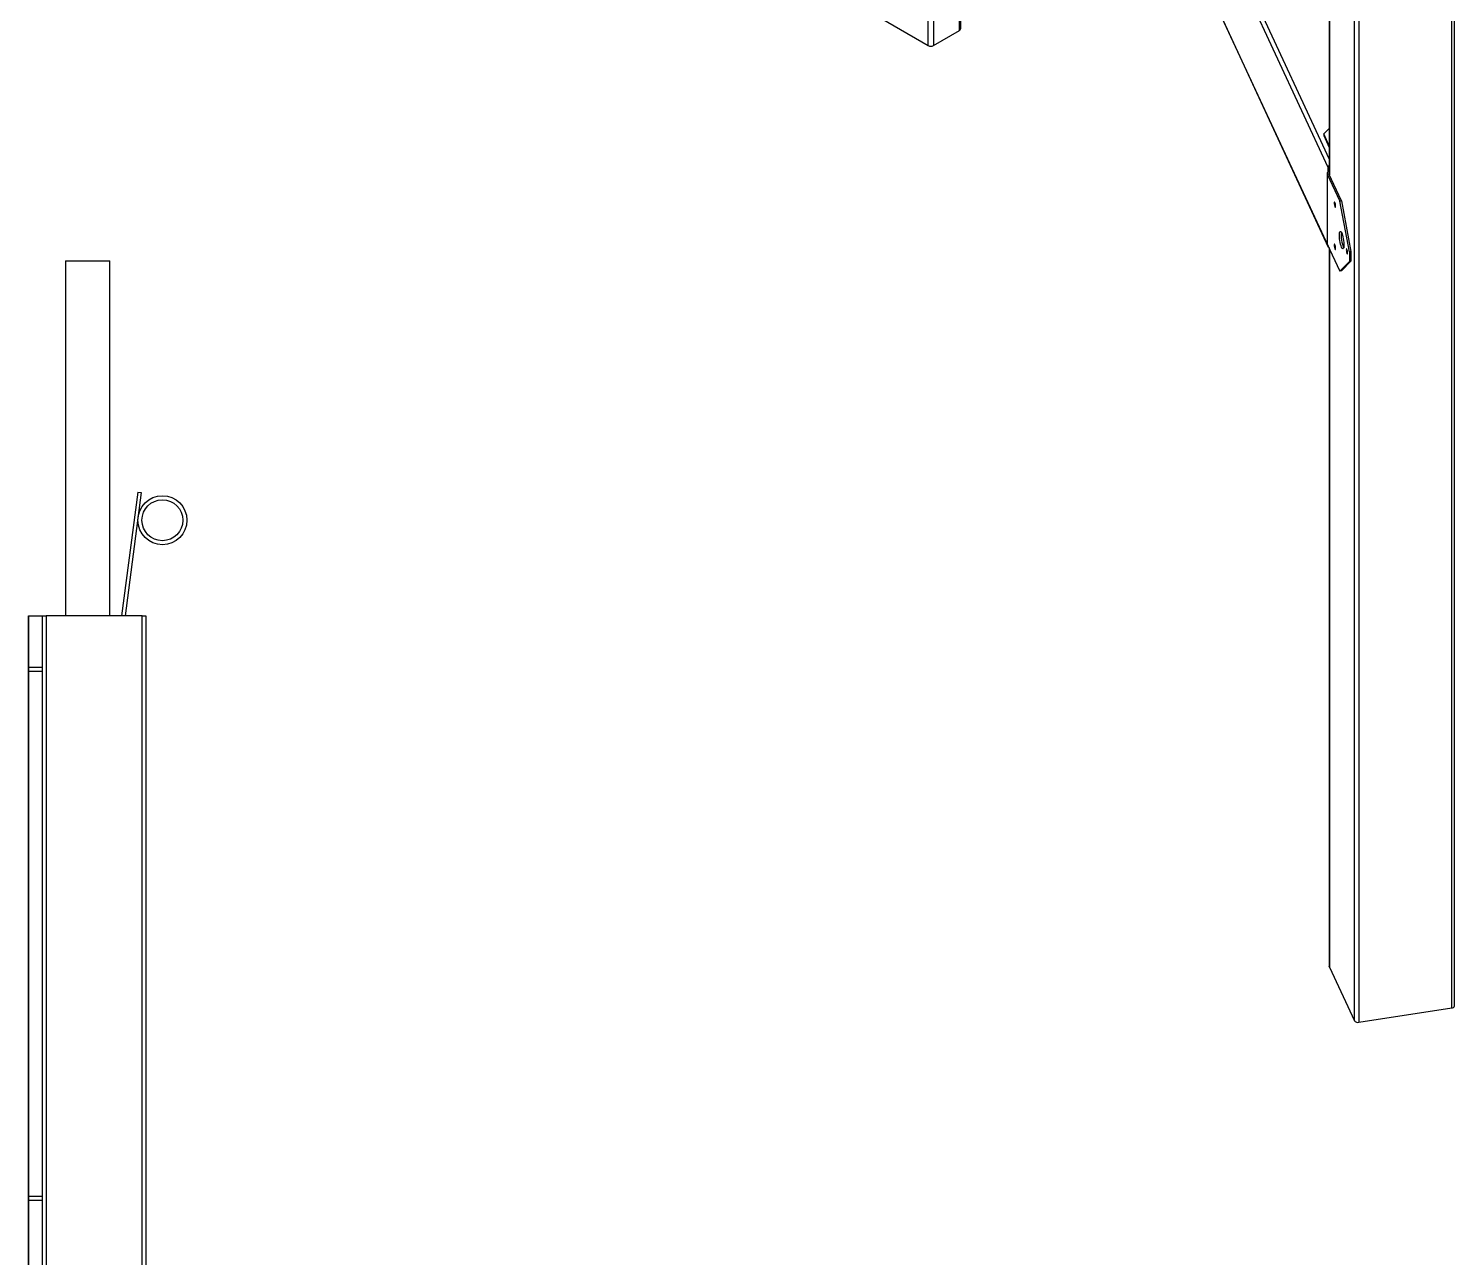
# Model space of a CAD drawing. Header units: inches. Extents: x 0 to 10.9, y 0 to 8.4.
# Drawn here: x 7.675 to 9.182, y 4.498 to 5.796 of the extents above; entities that cross this region are included whole.
import ezdxf

# ---------------------------------------------------------------- set-up
doc = ezdxf.new("R2010")
doc.units = ezdxf.units.IN
doc.header["$MEASUREMENT"] = 0

msp = doc.modelspace()

# ---------------------------------------------------------------- linework, layer by layer
at = {"color": 7, "linetype": 'Continuous', "lineweight": 25}
for p, q in [((8.6259, 5.7782), (8.6259, 6.1738)), ((8.6314, 6.1706), (8.6314, 5.7782)), ((9.0483, 5.6493), (8.8062, 6.171)), ((8.8137, 6.1666), (9.0496, 5.6583)), ((8.659, 5.7942), (8.659, 6.1547)), ((8.6602, 5.7958), (8.6602, 6.154)), ((8.7806, 6.1432), (9.0483, 5.5664)), ((8.7806, 6.1426), (9.0485, 5.5653)), ((9.1789, 4.7618), (9.1789, 6.044)), ((9.1818, 4.764), (9.1818, 6.0462)), ((9.0761, 4.7482), (9.0761, 6.0304)), ((9.0808, 6.0289), (9.0808, 4.7466)), ((9.0496, 5.9993), (9.0496, 5.6419)), ((9.0498, 5.999), (9.0498, 5.6416)), ((8.5541, 5.8197), (8.6259, 5.7782)), ((8.6314, 5.7782), (8.659, 5.7942)), ((9.0496, 5.6908), (9.0437, 5.6849)), ((9.0437, 5.6849), (9.0437, 5.6834)), ((9.0496, 5.6722), (9.0437, 5.6849)), ((9.0437, 5.6834), (9.0496, 5.6707)), ((9.0483, 5.6444), (9.0483, 5.6493)), ((9.0473, 5.643), (9.0473, 5.5691)), ((9.0475, 5.6425), (9.0475, 5.5686)), ((9.0475, 5.6425), (9.0607, 5.614)), ((9.0624, 5.6143), (9.0492, 5.6427)), ((9.0607, 5.614), (9.0624, 5.6143)), ((9.0708, 5.5603), (9.0607, 5.614)), ((9.0624, 5.6143), (9.0725, 5.5606)), ((9.0475, 5.5686), (9.0607, 5.5401)), ((9.0483, 5.5664), (9.0483, 5.5668)), ((9.0496, 5.5639), (9.0496, 4.8054)), ((9.0498, 5.5636), (9.0498, 4.8049)), ((9.0725, 5.5606), (9.0708, 5.5603)), ((9.0708, 5.5603), (9.0708, 5.5503)), ((9.0725, 5.5606), (9.0725, 5.5505)), ((7.7145, 5.551), (7.7145, 5.176)), ((7.7145, 5.551), (7.7614, 5.551)), ((7.7614, 5.176), (7.7614, 5.551)), ((9.0607, 5.5401), (9.0708, 5.5503)), ((9.0725, 5.5505), (9.0624, 5.5404)), ((9.0708, 5.5503), (9.0725, 5.5505)), ((9.0624, 5.5404), (9.0607, 5.5401)), ((7.791, 5.3065), (7.7738, 5.176)), ((7.7946, 5.3061), (7.7774, 5.176)), ((7.791, 5.3065), (7.7946, 5.3061)), ((7.6755, 5.176), (7.6901, 5.176)), ((7.6755, 4.3605), (7.6755, 5.176)), ((7.6755, 5.176), (7.6755, 4.4334)), ((7.6901, 4.3752), (7.6901, 5.176)), ((7.6901, 5.176), (7.694, 5.176)), ((7.694, 5.176), (7.694, 4.3752)), ((7.7956, 5.176), (7.694, 5.176)), ((7.7956, 4.3752), (7.7956, 5.176)), ((7.7956, 5.176), (7.7995, 5.176)), ((7.7995, 5.176), (7.7995, 4.3752)), ((7.6755, 5.1213), (7.6755, 5.1174)), ((7.6901, 5.1213), (7.6755, 5.1213)), ((7.6755, 5.1174), (7.6755, 5.1213)), ((7.6755, 4.5627), (7.6755, 5.1174)), ((7.6755, 5.1174), (7.6901, 5.1174)), ((9.0498, 4.8049), (9.0761, 4.7482)), ((9.0808, 4.7466), (9.1789, 4.7618)), ((7.6901, 4.5627), (7.6755, 4.5627)), ((7.6755, 4.5627), (7.6755, 4.5588)), ((7.6755, 4.5588), (7.6755, 4.5627)), ((7.6755, 4.5588), (7.6901, 4.5588))]:
    msp.add_line(p, q, dxfattribs=at)
at = {"color": 7, "linetype": 'Continuous', "lineweight": 25, "flags": 128}
for points in [[(9.0496, 5.645), (9.0494, 5.6449), (9.0488, 5.6447), (9.0482, 5.6444), (9.0478, 5.6441), (9.0475, 5.6437), (9.0474, 5.6433), (9.0473, 5.6429), (9.0475, 5.6425)], [(9.0556, 5.6126), (9.0553, 5.613), (9.0551, 5.613), (9.0549, 5.6126), (9.0549, 5.6118), (9.0549, 5.6109), (9.0551, 5.6098), (9.0553, 5.6088), (9.0556, 5.608), (9.0559, 5.6076), (9.0561, 5.6076), (9.0563, 5.608), (9.0563, 5.6088), (9.0563, 5.6097), (9.0561, 5.6108), (9.0559, 5.6118), (9.0556, 5.6126)], [(9.0603, 5.5779), (9.0603, 5.5794), (9.0605, 5.5806), (9.0608, 5.5814), (9.0611, 5.5819), (9.0616, 5.5818), (9.062, 5.5814), (9.0626, 5.5806), (9.0631, 5.5794), (9.0636, 5.5779), (9.064, 5.5761), (9.0644, 5.5742), (9.0647, 5.5722), (9.065, 5.5702), (9.0651, 5.5684), (9.0651, 5.5668), (9.065, 5.5654), (9.0647, 5.5644), (9.0644, 5.5638), (9.064, 5.5636), (9.0636, 5.5638), (9.0631, 5.5644), (9.0626, 5.5654), (9.062, 5.5668), (9.0616, 5.5685), (9.0611, 5.5703), (9.0608, 5.5723), (9.0605, 5.5742), (9.0603, 5.5762), (9.0603, 5.5779)], [(9.0473, 5.5691), (9.0473, 5.569), (9.0475, 5.5686)], [(9.0556, 5.5679), (9.0553, 5.5683), (9.0551, 5.5683), (9.0549, 5.5679), (9.0549, 5.5672), (9.0549, 5.5662), (9.0551, 5.5651), (9.0553, 5.5642), (9.0556, 5.5634), (9.0559, 5.563), (9.0561, 5.563), (9.0563, 5.5634), (9.0563, 5.5641), (9.0563, 5.5651), (9.0561, 5.5662), (9.0559, 5.5671), (9.0556, 5.5679)], [(9.0682, 5.563), (9.068, 5.5634), (9.0677, 5.5634), (9.0676, 5.563), (9.0675, 5.5623), (9.0676, 5.5613), (9.0677, 5.5602), (9.068, 5.5593), (9.0682, 5.5585), (9.0685, 5.5581), (9.0687, 5.5581), (9.0689, 5.5585), (9.069, 5.5592), (9.0689, 5.5602), (9.0687, 5.5613), (9.0685, 5.5622), (9.0682, 5.563)], [(9.0498, 4.8049), (9.0496, 4.8053), (9.0496, 4.8054)]]:
    msp.add_lwpolyline(points, dxfattribs=at)
at = {"color": 7, "linetype": 'Continuous', "lineweight": 25}
for radius in [0.0259, 0.0216]:
    msp.add_circle((7.8169, 5.2769), radius, dxfattribs=at)
for centre, radius, start, end in [((8.6582, 5.796), 0.00196, 294.3747, 354.3052), ((8.6286, 5.7836), 0.006, 242.6097, 297.3903), ((9.0519, 5.6492), 0.00362, 128.6625, 177.3133), ((9.05, 5.643), 0.000814, 117.173, 198.3976), ((9.0916, 5.5772), 0.0295, 172.5942, 204.9919), ((9.0508, 5.5664), 0.00253, 180.1007, 237.9276), ((9.1789, 4.7648), 0.00301, 270.001, 343.9099), ((9.0797, 4.7511), 0.00463, 218.6096, 284.5243)]:
    msp.add_arc(centre, radius, start, end, dxfattribs=at)

doc.saveas('drawing.dxf')
